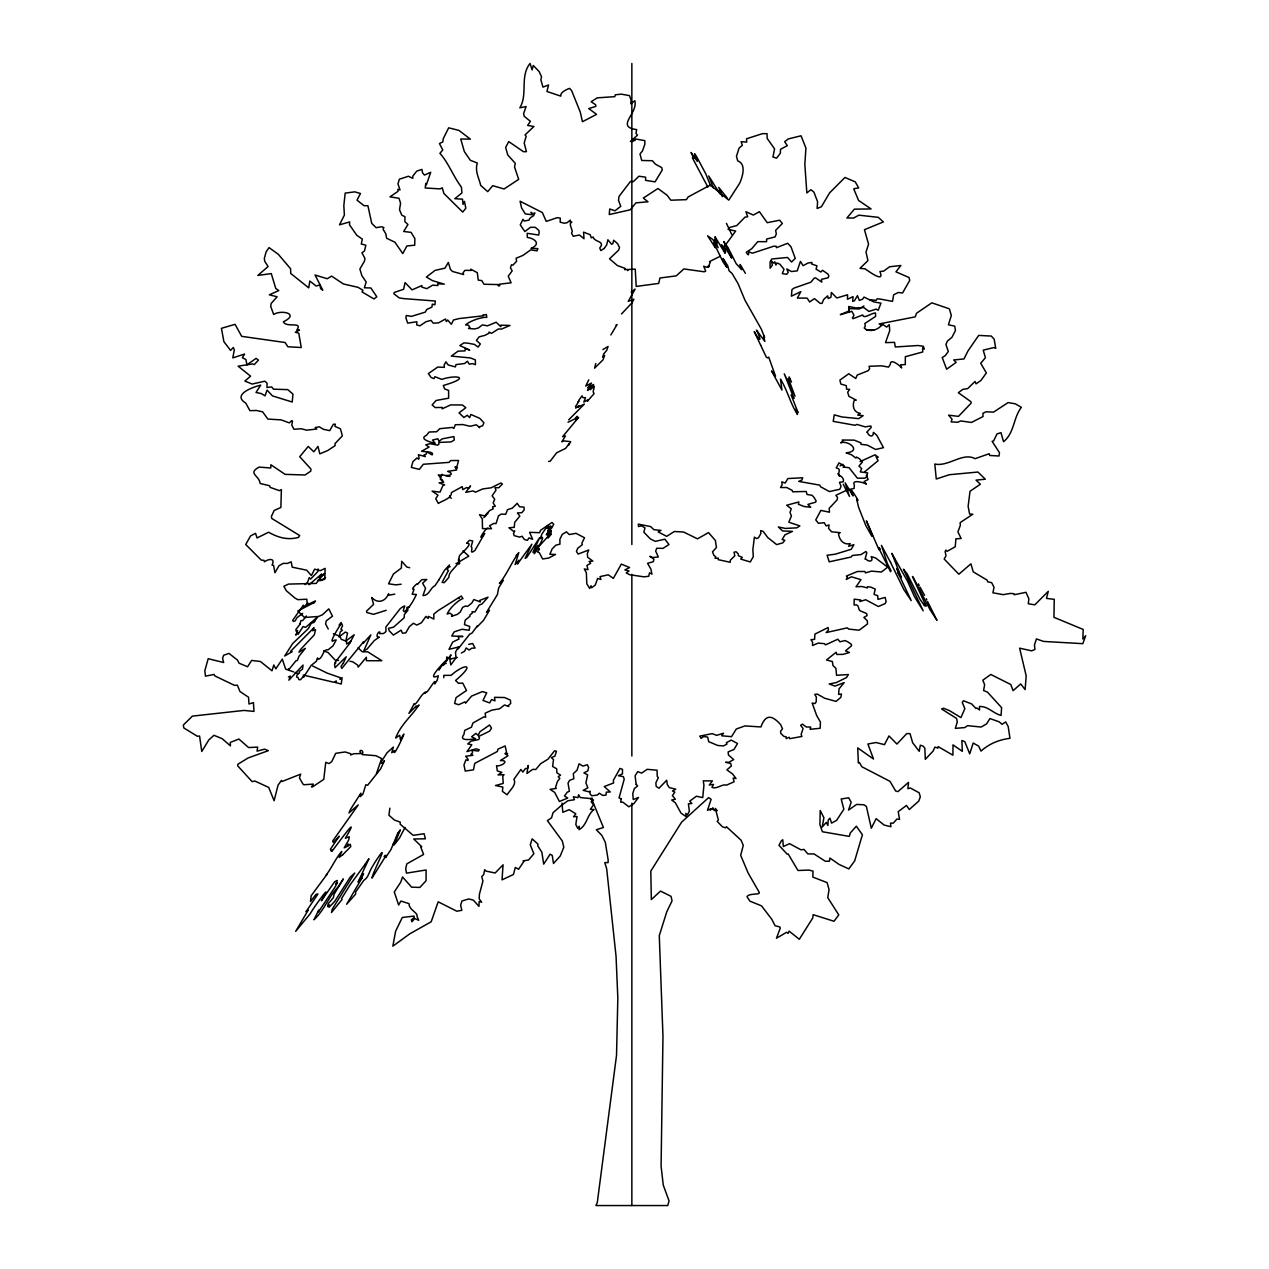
<?xml version="1.0" encoding="UTF-8"?>
<svg xmlns="http://www.w3.org/2000/svg" width="1269" height="1269" viewBox="0 0 1269 1269"><rect width="100%" height="100%" fill="white"/><g stroke="black" fill="none" stroke-linecap="round" stroke-linejoin="round"><path stroke-width="1.5" d="M318.122 568.94L318.027 571.383L310.667 579.061L309.271 577.569L307.59 582.233L305.131 584.581M343.328 663.132L346.215 656.771L335.079 667.668L334.524 664.528L335.762 662.973L334.746 662.91L349.673 643.399M349.657 643.399L354.194 634.754L345.85 641.035L347.516 633.041L345.327 632.057L339.061 636.99L340.298 631.803L342.376 630.265L340.917 629.202L342.567 625.665L341.091 622.444L339.124 625.109L340.6 624.491C338.871 626.981 327.275 645.667 334.191 640.258L336.19 639.988L332.938 645.953L328.052 649.839C322.612 648.522 323.04 659.499 317.488 659.341L317.647 657.929L316.425 661.212L311.191 665.4L303.434 677.36L303.894 675.742L300.737 679.534C297.057 680.818 300.023 677.392 296.597 676.98L297.073 674.87L299.5 672.871L299.214 671.523L302.514 669.175L303.037 665.051L288.888 680.184L290.363 676.123L288.412 676.9M760.718 345.311L766.238 357.017L767.555 357.89L768.697 357.097L775.533 376.147L771.52 370.929L781.958 390.043L780.483 379.177C787.414 390.138 790.317 403.605 797.503 414.471L795.711 409.316L798.058 412.599L791.158 394.992L793.997 398.45L784.258 373.816L795.013 396.214L788.287 378.4L789.524 379.939M365.012 864.427L350.196 884.699L341.52 898.611L342.059 899.451L331.479 912.522L332.319 909.08L354.733 873.04L350.196 877.18L334.794 901.291L329.21 907.192L328.623 906.589C331.463 900.942 325.99 911.523 328.29 903.623L333.382 897.738L334.112 894.185L343.328 878.909L338.395 886.603C328.782 896.39 324.15 910.539 313.935 919.787L318.773 910.079L318.297 912.173L335.064 887.031L337.491 882.748L335.682 884.382L337.316 880.48L334.715 881.654L321.374 900.768C336.348 875.61 310.207 912.57 310.366 913.569L295.677 931.367L308.24 910.095L305.988 911.713L317.948 893.995L316.076 894.28L310.477 901.561L311.191 895.692L326.974 874.389L326.244 874.928C331.986 867.441 335.444 858.526 341.773 851.451L339.124 857.416L342.725 854.751M621.271 798.788L620.7 802.198L622.857 802.167L628.821 806.83L633.913 803.578L638.497 797.455L633.247 799.549L632.771 793.585L634.326 788.572L637.641 785.923L636.181 784.401M389.837 808.163L388.933 815.221L394.389 820.028L400.211 822.138L400.163 824.2L413.186 835.351L424.132 833.733L425.385 838.809L413.742 838.983L421.72 846.709L420.769 847.073L423.576 854.465L406.841 863.84L405.699 868.63L406.461 873.151L426.098 869.979L426.067 880.734L419.865 887.428L411.648 887.19L402.511 876.958L400.782 882.129L394.278 891.996L398.656 904.987L400.925 901.053L409.046 903.639C408.444 909.461 418.437 913.077 416.962 916.059L418.691 920.311L414.789 918.534L411.886 921.817L411.346 919.819L414.249 917.519L413.932 916.091L402.289 917.487L395.627 931.208L392.835 946.166L409.76 933.841L431.19 921.77L438.186 901.815L456.808 911.205L461.868 910.317L460.631 905.336L461.9 901.006L468.705 898.944L473.369 900.118L478.968 906.383L479.127 901.561L481.649 902.196L479.222 898.928L479.365 894.439L482.934 881.003L481.728 876.609L483.727 874.531L484.71 869.677L486.011 871.121L495.148 872.993L503.079 864.792L502.032 879.861L513.437 874.468L515.325 867.441L518.624 869.265L523.891 861.365L523.114 860.794L528.523 860.033L533.852 853.767L530.283 844.773L532.187 838.872L537.961 844.123L537.691 845.741L541.863 852.213L543.687 864.126L550.127 854.18L552.269 855.449L553.49 863.491L560.263 855.972L563.801 847.264L562.357 841.061L547.383 820.631L551.555 817.855L553.014 812.731L561.072 805.688L567.846 800.787L574.429 799.692L573.414 796.726L577.998 797.646L578.616 794.775L580.361 797.567L591.544 798.661L603.409 827.515L596.319 829.736L601.855 835.367L605.329 842.394L608.168 860.033L608.089 862.619L604.774 862.619L606.693 868.837L616.052 956.35L617.829 998.18L616.528 1055.332L597.302 1202.457L595.922 1205.55L667.764 1205.55L669.064 1200.934L663.275 1185.151L661.086 1166.163L662.973 1036.392L659.277 935.618L666.812 911.713L672.047 900.879L671.031 896.326L660.499 891.092L651.33 899.578L650.807 871.073L681.627 822.122L708.625 797.63L711.116 799.327L707.467 810.336L710.545 808.876L710.18 810.161L713.099 807.956L712.464 808.623L714.526 810.653L715.335 808.353L717.144 810.764L715.716 810.066L718.381 819.948L717.175 821.344L722.394 826.754L725.519 827.848L726.471 826.738L741.112 840.237L743.269 845.376L740.684 855.274L748.076 872.898L759.306 892.488C760.321 895.168 748.853 892.932 746.965 896.66L749.963 901.196L761.527 905.844L771.79 919.311L775.105 925.767L779.626 926.862L780.34 927.988L776.454 938.251L786.621 932.271L788.144 933.365L789.159 931.129L799.296 939.298L812.794 917.931L813.128 914.663L833.987 921.262L838.777 914.901L827.769 897.675L829.054 889.553L827.102 882.621L812.842 877.085L813.001 871.121L809.146 870.106L797.979 870.486L788.144 853.942L787.192 854.211L778.96 845.297L781.371 840.76L782.767 839.729L783.338 846.534L789.54 843.679L800.993 849.818L803.991 849.389L807.798 853.894L814.048 853.942L825.262 861.207L829.403 861.254L829.91 858.05L839.047 864.427L848.802 868.916L854.64 861.001L862.397 834.764L856.337 826.214L850.293 832.972L849.278 836.398L822.407 831.75L819.901 824.596L820.218 810.494L823.914 817.744L822.169 827.15L826.278 822.375L827.896 825.532L828.197 820.155L829.926 818.14L831.576 823.121L836.636 820.313L843.853 809.225L841.188 799.01L848.66 797.773L851.166 802.182L848.533 810.066L856.623 804.403L863.856 804.784L866.362 806.37L871.311 828.229L876.133 818.664L884.128 825.056L890.965 826.722L890.473 823.153L893.202 823.169L896.945 819.013L899.562 819.393L898.214 811.621L906.51 805.434L909.27 809.511L918.788 801.056L920.311 796.884L919.168 792.792L910.238 787.954L907.922 788.731L908.541 782.37L897.929 791.618L895.628 790.999L889.997 781.355L861.841 766.746L859.414 762.463L858.352 763.113L857.717 747.917L873.5 759.005L867.885 744.015L876.038 742.524L884.477 744.649L888.966 735.941L896.945 744.046L906.732 733.625L910.016 733.625L912.649 742.73L919.216 751.296L920.326 745.189L923.245 746.172L924.863 748.393L925.307 759.338L933.127 751.026L934.92 747.076L937.934 748.107L938.108 746.6L952.924 755.198L953.003 744.871L962.314 751.327L961.87 740.493L964.757 741.619L969.722 753.834L973.196 743.031L978.653 746.124L981 751.089C989.249 743.682 999.084 739.716 1009.965 738.32L1008.189 726.55L1005.683 721.902L1002.098 724.313L999.1 721.791L989.915 718.555L986.584 723.917L981.111 727.042L967.486 725.662L964.9 727.549L955.335 728.374L957.286 721.855L956.588 718.46L941.598 708.99L943.47 708.213L949.402 710.592L960.95 717.588L964.852 708.641L962.251 702.439L963.504 700.774L971.689 703.946L975.956 708.514L976.892 707.959L979.525 710.005L979.478 706.484C988.059 706.119 993.199 713.448 1001.082 715.43L1001.606 707.642L987.504 692.176L983.586 690.526L984.633 684.689L982.809 680.216L990.788 674.473L1010.806 684.53L1013.09 690.669L1020.72 683.928L1025.114 689.59L1026.193 675.933L1019.626 648.158L1031.57 650.838L1034.917 649.474L1034.457 644.953L1036.44 638.926L1043.578 641.432L1082.838 643.669L1085.661 635.69L1082.838 638.973L1083.203 629.456L1053.952 617.321L1054.253 599.333L1046.465 598.413L1048.305 591.306L1034.838 604.821L1028.302 603.79L1028.858 598.825L1025.971 592.306L1014.201 594.749L1014.026 593.749L1010.425 593.4L1003.176 594.653L992.929 592.797L994.024 587.277L991.66 582.661L987.726 581.852L987.298 580.25L973.212 571.827L970.912 563.833L958.856 574.222L944.168 559.026L946.008 555.854L945.119 551.507L945.881 550.064L947.102 551.365L955.224 546.796L955.922 538.77L961.172 538.532L957.905 531.917L960.316 525.461L960.157 522.622L972.831 514.199L969.595 514.04L968.136 506.283L970.039 491.246L980.382 484.219L976.051 480.126L985.283 479.206L977.955 472.036L949.386 474.717L936.268 479L934.809 464.026C948.387 467.055 962.838 451.875 975.1 458.68L989.217 453.715L989.646 455.46L998.989 456.015L999.48 452.7L992.12 441.311L993.611 440.882L997.037 433.903L1000.971 432.65L1003.525 441.691C1014.407 433.173 1013.328 417.469 1021.386 407.333L1015.327 403.828L1008.141 402.574L993.564 412.108L985.981 411.806L982.952 413.282L983.015 416.549L971.435 422.45L960.823 420.959L957.619 422.244L951.1 421.879L952.067 419.23L948.593 415.169L958.46 416.391L971.134 403.161L971.007 401.75L958.333 392.708L962.759 389.393L967.676 388.6L975.036 381.461L976.035 383.841L980.905 380.51L986.362 372.927L980.699 363.299L985.426 357.684L983.221 350.149L993.849 347.563L995.737 348.356L994.15 339.172L991.295 336.063L978.685 335.413L968.009 350.91L963.948 358.968L953.685 359.952L956.16 362.379L946.626 369.216L942.201 357.493L945.294 355.637L948.308 351.513L945.928 344.502L947.388 341.123L951.924 337.316L955.446 330.559L954.748 326.133L948.419 324.785L951.322 315.489L949.355 308.827L931.843 302.831L916.535 313.237L915.25 316.853L879.179 323.928L881.923 325.61M568.02 422.244L574.587 419.071L577.173 416.28L575.888 419.817L578.632 417.342L562.643 436.647L565.466 435.933L561.866 441.786L563.88 440.93L570.733 441.675L568.433 445.356L569.02 443.896L565.593 448.401L556.663 452.779L550.127 461.297L548.605 461.361M376.433 773.567L381.652 758.545L375.91 755.705L362.204 754.579C364.98 749.043 356.732 749.344 361.364 753.564L353.781 753.738L350.672 754.992L350.736 753.723L345.12 751.962L335.73 753.31L331.812 761.527L329.052 763.589L325.768 762.336L323.769 779.356L312.697 786.796L311.492 786.97L313.284 784.099L303.799 784.75L302.847 783.877L299.436 777.881L300.69 774.138L281.877 781.561L281.48 780.435L278.054 785.099L274.12 800.739L268.695 787.414L254.799 781.006L252.134 781.656L237.636 765.762L237.811 764.287L248.137 757.942L268.298 750.677L264.65 749.154L257.052 751.137L257.702 747.108L248.613 747.552L238.889 739.034L230.276 742.444L230.435 745.871L222.186 738.685L213.969 735.29L208.862 739.875L201.771 751.454L199.566 736.036L197.361 736.274L183.91 728.025L183.275 725.122L192.396 716.113L243.949 710.434L253.99 711.401L253.419 702.661L248.978 703.994L248.565 697.268L239.952 691.51L237.398 685.165L234.495 685.371L214.81 675.885L214.112 674.473L205.467 676.139L204.817 670.793L208.195 658.706L223.693 662.529L222.567 658.421L223.598 655.296L228.991 653.408L237.509 660.118L239.048 663.195L247.582 666.764L251.611 660.435L260.415 661.498L271.994 670.809L273.803 664.956L275.833 668.874L282.289 659.134L285.684 669.191L293.615 671.872M394.738 594.146L389.107 595.177L388.52 593.702C385.665 601.379 377.876 604.234 371.738 597.477L373.546 604.425L366.535 611.135L366.757 612.483L373.514 614.323L386.204 610.294M588.768 379.843L585.755 386.062L591.497 383.064L587.737 387.933L591.528 385.316L587.499 390.408L593.591 384.475L590.164 389.742L594.32 386.284L593.146 391.915L594.098 393.644L587.436 401.21L587.769 399.894L583.803 402.051L585.548 397.657L582.947 397.673L582.059 395.833L578.632 400.576M438.693 580.187L444.531 570.289L449.496 564.959L447.196 569.654L448.417 570.59L442.072 582.392L444.261 582.661L448.845 577.347C448.655 570.669 458.41 566.704 459.362 559.407L458.347 560.486L459.394 556.123C459.077 554.854 475.209 542.307 466.595 543.354L469.419 540.308L472.766 540.975L471.116 546.669C473.654 547.653 468.547 555.505 474.923 550.413L484.726 533.361C475.748 544.591 484.98 528.205 488.121 527.983M438.646 580.282L435.013 585.659C430.318 587.61 429.43 595.51 422.974 595.621L425.543 588.229L422.577 583.232L426.733 579.489L421.831 579.679L417.406 584.359C418.722 581.408 409.284 590.339 414.059 589.371L412.203 594.241L416.375 594.495C413.282 601.141 410.474 605.995 404.557 611.817L403.288 610.675C404.161 606.376 407.238 603.632 400.258 608.597L385.871 627.045L385.95 631.581L383.492 633.517L379.717 633.628C380.779 627.838 373.435 638.196 379.32 637.133L374.276 640.575L366.995 649.173L363.791 650.791L370.849 634.881L363.029 643.446L363.584 641.733L341.805 668.446L340.996 666.352L343.312 663.148M438.995 670.111L443.071 663.814L446.196 663.513M397.673 833.289L391.042 849.421L385.649 857.543C387.553 852.054 381.477 858.748 385.602 856.258L371.976 878.132C372.689 871.93 392.708 834.923 374.561 862.92L371.278 868.519C368.898 872.501 368.438 877.466 363.759 880.432L355.574 892.091L355.59 894.137L346.611 904.258L362.157 877.688L359.873 880.527L363.584 873.659L358.064 882.114L368.93 858.764L365.012 864.395M405.049 827.42L399.481 838.079L394.12 844.932L393.152 844.202L395.436 841.918L400.354 829.894L397.784 833.162M610.833 334.968L617.035 324.594L616.02 325.038M306.384 616.004L302.799 620.462L300.864 620.731L299.928 624.396L295.883 629.487L296.2 631.296L297.644 630.503L295.772 635.15L298.215 632.612L298.167 634.199L303.069 626.537L305.623 627.394L317.631 616.877L313.998 622L314.886 620.525L312.888 622.984L311.539 622.841L308.304 628.615L292.647 643.589L284.684 656.01L292.156 651.679L290.633 651.283L314.03 627.679L312.602 630.725L315.553 629.694L314.3 634.881L300.626 649.379L298.961 652.266L305.369 648.332L299.024 656.2L297.327 660.546L295.963 660.784L288.809 669.62L288.349 668.7M621.524 313.951L631.946 302.879L633.865 299.214L628.25 301.372L635.119 289.11L631.153 292.124M315.521 601.014L313.681 603.156M548.303 537.929L551.111 534.154L547.367 537.628L550.968 530.141L547.447 534.757L550.064 529.871L546.352 534.836L551.269 527.158L547.732 531.267L550.841 525.985L548.113 527.032L547.811 525.54L542.006 533.852L540.15 538.706C550.302 529.585 524.303 570.701 538.5 545.321L532.885 552.348L539.595 537.739L526.746 557.456L525.144 558.344L531.87 544.227L517.482 564.023L518.942 560.263L515.103 564.578L518.831 552.554L516.245 555.536L517.244 554.664C510.947 564.055 506.505 574.683 499.399 583.454L503.396 580.266L498.717 587.785L497.385 594.606L486.503 612.324L489.501 610.23L483.632 620.192L477.255 626.791L477.414 625.791L471.941 633.152L469.657 634.23L458.172 648.856L458.283 647.301L455.508 652.092L455.968 657.865L450.796 664.908L449.987 660.308L450.812 658.706L449.765 657.929L450.987 654.82L443.357 665.178L446.307 660.292C441.168 664.908 425.94 681.405 438.281 675.774L437.155 680.374L434.759 683.928C437.266 674.949 426.606 694.54 426.558 691.811L424.465 693.445L425.321 692.16C420.547 694.651 417.136 704.469 413.757 704.676L414.122 703.914L408.919 713.368L416.28 705.913L416.153 707.658L418.992 705.009C411.457 716.208 400.56 724.9 395.674 738.003L399.703 735.243L400.465 739.764C411.537 719.253 391.978 761.479 394.469 750.709L391.74 752.739L393.374 747.06L387.013 752.803L381.525 761.4L381.446 763.24L382.603 763.192L384.459 760.639L380.637 768.84L367.629 785.273L365.853 784.734L362.855 794.267L360.174 796.662L360.872 793.188L350.926 808.718L348.943 812.906L358.255 804.911L332.716 841.03L333.224 842.33L334.001 841.839L339.22 836.192L330.432 849.231L331.257 851.293L332.399 849.77L332.002 851.15C334.175 848.834 363.331 807.909 345.374 838.222L349.276 836.763L348.769 839.824L344.185 847.851L346.77 846.677L348.245 844.012L348.071 846.09L350.181 844.186L350.847 846.518L342.741 854.719M488.327 512.771L483.886 517.704M300.103 623.698L299.976 624.237M575.444 406.651L578.981 401.178L577.934 401.67M302.641 613.371L297.009 617.67L295.122 620.953L293.647 621.477L292.616 620.446L303.339 605.186L303.846 607.058L307.891 602.997M539.436 549.207L537.374 551.936L539.341 552.713L542.609 558.963L548.668 558.043L555.552 554.442L549.874 554.299L552.142 548.906L555.79 545.21L559.946 544.147L559.883 539.262L562.23 534.423L566.45 531.854L569.289 534.55L576.015 533.329L584.517 537.77L581.916 543.084L582.312 544.687L577.728 548.271L576.427 551.46L578.172 554.061L588.721 550L587.293 553.76L587.706 557.297L592.813 561.088L589.102 561.469L590.672 563.293L586.944 565.387L587.944 569.67L584.295 568.972L586.357 572.763L586.801 583.788L589.736 588.515L591.037 585.755L591.671 587.706L595.24 585.104L597.651 578.442L600.919 579.473L600.047 576.602L608.279 574.825L613.355 578.378L621.334 564.086L629.567 567.544L624.871 569.924L628.996 570.987L626.22 572.953L629.725 574.746L643.811 576.808L648.713 576.316L649.538 572.795L651.933 574.191L650.87 569.051L647.571 563.341L653.376 561.644L653.9 559.217L649.855 556.345L652.774 557.535L658.325 556.98L655.645 551.063L656.739 548.271L663.037 548.367L668.969 544.528L664.877 539.198L655.312 541.355L650.378 538.944L643.843 532.187L644.969 527.904L641.638 525.842L638.513 526.54L638.307 524.097L650.6 526.572L653.884 529.696L660.943 530.394L658.151 531.917L666.653 536.359L674.394 531.489L683.579 532.028L697.506 538.833L708.514 532.583L715.383 540.467L716.43 547.526L712.496 551.856L713.971 555.489L715.811 556.726L715.05 558.297L718.333 558.201L718.206 559.661L730.23 562.278L730.341 560.216L734.846 555.774L733.99 552.189L736.147 551.777L738.288 553.95L738.352 555.695L742.302 557.377L740.715 559.074L750.265 561.961L753.294 556.694L752.866 549.604L754.405 537.168L756.752 538.643L758.561 537.659L760.861 533.503L760.654 530.585L763.192 531.425L767.777 537.564L776.66 544.607L782.799 542.862L784.876 540.277L782.132 539.531L784.988 534.836L792.459 531.362L782.608 530.965L778.309 526.968L785.352 528.427L796.805 527.841L799.851 525.921L788.81 522.209L791.412 515.96L790.016 512.486L791.237 508.774L786.685 505.252L798.899 501.953L798.423 504.253L804.038 506.49L810.717 507.267L807.877 504.412L815.666 502.175L816.126 500.922L813.968 497.353L812.065 495.307L806.973 494.466L806.243 491.468L792.649 491.785L792.11 490.342L786.812 487.534L780.546 487.518L782.132 484.726L781.767 481.919L785.241 482.966L787.875 478.556L802.658 477.763L801.96 480.015L798.677 481.395L819.822 485.139L820.535 486.741L829.434 491.563L839.808 489.263L841.061 486.392L839.475 482.283L843.203 481.808C844.567 479 841.41 476.224 839.063 475.145C837.572 472.496 841.981 468.975 836.223 467.912L838.968 462.899L844.504 466.04L843.013 467.055L849.04 467.674L857.432 478.223L864.871 478.159L866.584 476.858L867.631 472.877L860.287 471.878L861.683 468.626L858.97 466.088L862.428 461.995L859.303 458.601L856.48 457.062L855.861 458.077L851.61 454.825L846.169 452.859C862.571 451.161 847.755 439.693 840.712 442.897L842.822 441.184L842.267 440.026L854.259 440.137L861.001 442.929L860.937 444.356L867.171 445.054L875.626 449.48L883.494 447.656L876.736 435.219L873.405 432.348C873.548 438.043 868.519 436.33 867.552 432.523L866.679 432.301L871.168 427.479L870.915 426.019L865.125 426.844L856.876 424.417L855.084 425.289L833.21 421.356L834.272 414.852L841.934 416.962L858.732 418.643L863.142 415.661L857.717 415.09L860.319 413.377C853.498 412.409 852.038 405.731 854.338 400.179L856.242 400.179L848.882 396.277L847.676 392.169L849.691 389.361L846.597 389.155L846.28 385.649L840.824 384.047L839.919 380.113L848.771 373.752L855.75 378.511L857.194 375.069L868.202 370.691L869.646 368.708L869.075 366.281L881.638 365.821L888.538 367.106L890.315 364.314C890.14 357.509 900.292 365.98 901.672 367.947L900.673 364.822L905.289 364.568L905.336 356.716L922.722 351.973L922.626 347.817L924.292 349.086L923.34 346.263L918.026 345.517L895.279 346.976L894.534 342.36L885.508 342.646L889.728 330.654L889.268 324.69L886.603 327.069L882.193 323.992C879.401 329.781 869.17 333.001 864.221 327.989L865.363 326.085L864.808 323.516L875.642 316.393L875.436 312.983C872.089 312.65 863.317 319.661 862.666 314.95L853.117 318.678L852.387 317.932L854.005 315.283L851.816 311.302L840.316 314.696L849.262 310.842L848.644 306.495L855.766 307.907L863.808 307.558L868.9 311.413L876.149 309.128L878.211 310.255L880.956 303.164L873.865 301.927L864.046 297.073L862.603 299.183L859.351 300.436L857.447 295.661L854.37 300.896L852.657 301.34L853.054 296.629L847.486 299.262L847.565 294.773L836.858 297.977L831.354 292.457L830.957 297.216L828.245 298.532L827.658 295.851L823.692 299.452L822.026 303.386L820.091 303.323L814.444 298.596L809.654 301.99L807.116 298.104L797.329 298.088L800.834 291.648L791.396 296.2L791.967 289.586L794.077 288.063L810.843 282.21L814.27 278.117L815.634 277.879L821.773 282.115L821.487 279.323L828.165 277.768L828.879 275.992L828.038 274.152L822.534 270.281L820.869 272.01L816.062 269.171L816.95 265.808L811.637 264L811.97 262.445L807.941 263.048L803.134 265.697L800.422 261.43L797.233 270.868L791.459 271.55L786.78 268.933L788.223 272.407L786.701 274.294L782.307 273.612L784.004 269.218L779.896 264.238L776.961 262.921L775.914 265.062L774.82 261.811L773.82 263.159L771.457 261.002L772.377 265.142L770.109 268.219L770.093 262.064L771.663 259.003L787.557 257.464L791.57 262.033L795.251 258.416L791.015 246.836L787.684 243.283L776.406 247.677L776.152 246.265L773.709 246.202L752.454 253.197L748.837 251.833L748.409 254.799L747.6 254.323L746.235 252.293L751.756 248.692L757.752 241.665L766.619 241.665L766.603 239.064L775.073 236.906L776.311 233.924L775.645 230.355L782.37 223.471L779.61 220.203L767.237 222.694L759.401 211.701L753.326 215.064L745.934 211.733L747.663 216.761L744.998 217.158L736.75 225.581L729.865 227.405L728.041 229.324L735.671 231.069L723.822 247.249L725.218 251.611M568.702 419.833L584.374 404.05L577.776 407.27L579.076 405.62L575.65 408.126M309.002 584.723L321.644 574.032L319.296 577.316L324.642 573.588L317.916 580.393L321.152 579.203L320.867 580.631L325.562 577.458M864.459 472.005L878.1 460.663L876.038 456.745L878.18 457.3L875.118 454.778L860.081 461.599M602.87 349.578L608.089 346.453L606.741 350.307L603.695 353.908L602.712 357.223L604.631 355.415L602.997 359.857L594.59 368.2L595.764 363.537M863.919 305.972L859.367 308.986L848.739 308.589L849.373 312.333M350.878 641.257L346.596 644.049L346.5 641.321L341.155 639.259L339.997 636.324L333.35 633.723M604.266 248.375L600.808 250.564L599.761 247.963C605.836 240.824 593.94 242.205 593.21 237.065L591.243 237.795L590.212 234.702L583.566 232.148L583.994 238.731L579.425 235.003L573.223 236.272L571.558 233.195L572.335 231.291L570.4 225.374L570.368 223.407L571.843 222.043L570.352 222.265L570.32 220.156L566.942 222.789L564.182 223.217L560.2 222.186L560.295 218.125L557.329 217.649L546.241 221.409L542.371 212.573L520.084 201.232L521.543 207.815L525.287 213.906L532.139 214.731L530.997 212.209L532.663 213.684L534.995 212.986L533.916 214.794C534.741 216.016 529.173 217.221 529.094 220.076L524.287 221.044L522.987 219.299L520.258 224.867L524.906 231.577L530.41 227.294L535.264 227.341L538.833 230.371L539.166 232.322L538.722 235.051L527.19 233.306L527.285 237.382C536.39 238.81 540.356 244.663 531.045 248.343L537.866 248.629L537.088 250.818L530.68 249.914L522.86 255.434L516.134 258.242L516.578 261.335L512.866 265.205L511.486 264.761L510.455 267.791L512.184 270.884L508.234 276.166L511.121 282.813L499.621 284.177C500.938 286.826 496.385 286.271 499.114 284.605L484.012 284.256L481.808 280.592L478.254 280.132L477.303 272.676L470.862 269.234L471.18 270.424L465.025 270.329L462.947 272.867L463.629 274.532L452.398 271.439L450.432 269.329L448.322 262.445L444.959 268.156L435.124 270.36L426.384 277.023L432.475 280.623L444.261 284.161L437.646 283.748L437.964 285.525L432.618 285.16L426.781 288.697L421.752 287.048L421.895 285.557L412.06 289.871L405.081 282.59L403.59 289.284L394.262 292.473L393.85 293.726L399.116 297.834L403.241 298.564L435.33 301.023L434.886 304.814L432.285 304.148L431.952 307.082L426.812 309.43L425.226 312.142L411.378 316.378L406.302 315.489L405.858 317.821L407.698 323.135L416.866 321.755L416.724 324.912L419.88 325.832L425.924 321.755L431 320.359L433.284 323.183L438.487 322.881L445.419 319.042L446.418 321.628L447.656 319.962L451.336 324.309L453.477 319.994L459.219 318.551L483.505 315.775L482.854 315.093L486.376 314.538L486.804 317.345C482.268 316.901 470.64 320.486 465.58 324.88L468.467 325.15L469.863 327.529L468.547 328.481L474.622 328.957L478.286 328.021L482.458 324.88L487.455 325.847L496.163 322.231L500.827 326.688L500.922 325.165L509.979 325.451L501.556 329.068L498.368 328.988L491.515 333.366L489.025 332.081L488.93 333.255L485.044 335.317L479.127 336.84L476.398 340.457L480.348 343.962L478.096 347.087L474.447 344.407L467.864 343.169L463.899 342.884L459.854 345.58L469.72 350.149L465.358 348.452L465.025 350.878L458.03 351.164L451.352 356.097L470.402 357.937L475.336 359.888L475.431 364.679L472.56 363.616L469.229 364.124L467.436 361.253L464.581 363.537L456.015 364.584L455.365 366.9L448.243 364.996L445.911 361.824L444.134 365.075L444.372 367.36L437.71 367.09L428.351 373.609L431.079 377.432L433.998 378.654L434.934 376.687L441.675 379.383C455.983 374.577 472.385 377.099 443.309 385.475L444.673 388.98L448.591 390.392L448.655 398.18L436.076 400.481L432.142 404.938L435.235 407.587L442.167 407.428L442.151 408.824L450.669 404.906L462.439 405.001L465.818 407.698L459.045 412.885L463.946 417.501L467.278 415.264L469.657 417.691L470.847 414.471L479.761 418.342L483.901 422.736L482.648 425.781L479.412 426.733L479.587 427.701L476.383 424.782L470.164 426.273L462.788 424.56L455.301 424.734L453.874 428.446L452.478 427.431L439.82 428.684L436.647 431.746L429.128 432.015L426.558 435.267C417.85 439.122 432.253 442.691 435.156 443.341L432.491 440.073L437.837 438.773L438.979 441.295L442.215 438.868L453.937 436.568L454.27 440.01L451.161 441.898L438.868 442.437L438.9 444.309L437.535 445.149L430.096 443.674L425.781 444.832L429.081 447.069L421.625 451.209C423.894 451.875 435.077 451.415 432.142 454.921L426.781 451.938L426.13 454.239L424.02 454.968L425.289 456.602L418.373 454.714L419.182 458.236L418.564 459.267L416.978 457.935L412.933 461.63L411.315 467.389L419.293 469.387L423.338 464.264L449.004 462.376L450.669 460.568L458.553 460.488L456.935 466.706L454.889 467.04L457.3 468.071L455.714 468.007L456.65 470.006L447.719 471.37C456.967 474.765 445.673 476.97 441.913 474.4L440.28 479.143L443.722 482.172L439.09 482.87L444.626 484.901L442.818 485.741L439.978 492.166L432.079 491.119L437.995 495.18L435.711 498.717L438.344 503.444C442.453 500.589 451.827 498.479 451.447 492.562L462.233 486.63L462.757 489.628L466.611 487.55L468.721 488.137L470.529 485.9L465.786 492.34L473.02 490.944L475.542 492.182L482.617 488.962L491.198 487.788L500.827 482.981L502.413 484.012L498.812 487.74L494.989 487.677L495.989 490.231L492.102 495.782L494.704 499.272L493.118 502.905L495.322 506.283L492.61 506.696L493.181 508.853L489.85 510.439L485.44 514.865L485.504 516.134L479.523 514.659L482.299 519.021L482.49 528.618L491.5 528.713L489.533 525.763L493.752 523.462L496.036 523.526L498.511 515.912L501.176 514.104L505.712 514.31L507.505 509.678L512.406 508.108L517.181 503.317L519.529 506.712L524.097 507.172L524.113 510.043L521.781 512.708L517.435 512.946L519.862 516.071L514.706 522.336L514.246 527.333L508.917 527.809L513.422 531.188L514.754 530.965L513.453 533.614L514.231 535.661L519.544 537.104L522.13 536.264L524.335 539.484L527.396 540.34L528.967 537.929L532.599 539.246L529.57 532.314L539.595 532.694L540.594 530.283L551.952 522.495L553.744 524.224L551.682 528.126L547.145 528.174L551.254 530.839L550.873 533.361L537.786 547.7L539.42 549.191M720.332 256.195L709.545 261.604L710.243 262.239L708.546 266.49L709.387 266.204L708.292 267.236L707.848 266.204L706.976 267.362L703.692 266.22L705.691 271.09L704.2 271.788L683.848 268.949L676.25 275.865L659.943 278.006L658.722 283.415L636.197 286.429L635.261 269.187L628.663 269.456L627.6 270.646L627.267 269.377L624.554 269.694L625.189 268.425L617.4 265.554L609.532 258.797L618.606 250.167L619.542 247.487L617.559 243.632L613.657 240.222L612.848 243.711L611.563 244.219L607.899 239.778L606.677 244.933L604.266 248.359M840.094 465.913L842.87 464.311M461.329 653.027L464.613 651.251L466.135 647.967L469.133 649.998L471.941 648.158L475.082 648.078L472.702 643.557L468.705 644.335M446.64 660.737L446.72 656.945L450.368 659.039L457.348 657.405M455.904 563.563L458.696 562.532C456.967 565.228 461.472 563.864 458.95 561.929L468.816 556.108L463.026 550.92M459.124 646.873L448.972 649.347L452.747 642.035L459.013 639.021L458.157 636.578L462.947 636.483L451.764 636.007L454.175 631.851L462.075 629.265L469.149 630.281L469.736 626.442L464.454 624.634L465.231 620.113L469.911 616.353L469.974 614.878L472.496 612.864L472.02 611.706L474.907 611.959L479.095 605.091L482.046 603.933L488.042 597.176L479.619 600.475L480.253 601.934L473.86 599.539L471.814 603.029L467.627 606.392L465.326 606.043L462.598 607.423L460.266 612.039L457.363 614.37L451.59 616.306L452.335 614.894L449.924 613.149L447.164 614.037C449.591 607.93 458.918 599.698 462.995 598.54L461.266 596.033L458.299 597.953L459.219 598.333L457.522 598.397L438.328 610.5L433.76 614.133L433.871 619.082L428.43 616.369L428.081 618.447L425.956 616.369L421.435 622.762L416.819 625.078L413.377 623.285L409.395 626.6L405.81 632.866L402.479 633.215L401.115 630.17L393.39 635.071L389.171 630.725L388.488 628.329L393.549 627.187L404.192 617.717L404.367 614.513L407.952 610.262L406.857 607.343L409.554 606.947M592.179 798.153L590.355 798.613L593.543 799.993L591.164 801.611L593.48 804.895L590.371 809.352L594.051 809.543C586.944 814.666 587.135 825.342 579.061 829.672L579.283 826.293L577.712 828.276L575.809 824.469L577.046 816.49L573.54 816.76L575.793 813.826L569.226 809.701L562.786 812.271L562.056 803.118M448.131 567.148L450.114 566.672M401.131 584.232L395.849 584.85L388.568 583.803L393.406 574.032L401.337 568.084L401.702 561.326L406.921 567.069L409.697 567.735M866.283 329.892L873.722 330.21M442.04 475.288L438.265 474.892L440.517 477.778M869.471 299.658L876.086 300.356L877.085 298.802L879.766 298.992L892.504 301.372L893.677 294.789L898.246 292.489L902.56 292.996L909.73 280.417L909.016 277.514L895.93 271.836L900.879 265.491L889.521 266.791L883.605 271.169L879.877 271.503C885.318 283.955 868.345 270.916 864.998 268.822L860.001 268.362L867.917 260.637L866.013 252.039L868.551 244.171L864.459 229.673L883.351 221.932L878.291 217.332L858.907 215.175L853.625 218.014L846.883 218.014L854.37 209.147L871.089 208.941L858.59 200.439L853.989 189.493L853.878 188.684L858.685 187.971L855.274 181.895L844.964 177.454L829.545 192.951L821.44 206.704L817.125 208.481L817.601 201.771L813.889 192.095L810.875 189.7L806.846 192.936L804.832 164.304L805.926 148.092L801.04 135.783L788.16 138.971L784.702 141.716L787.303 145.665L780.53 149.298L780.34 153.295L776.58 158.133L772.948 157.023L774.582 148.854L767.142 138.369L767.047 133.642L762.336 133.673L746.553 138.781L746.695 142.112L741.128 141.684L742.349 145.316L739.145 148.013L736.464 156.246L737.686 160.877C746.807 164.002 742.238 177.549 739.684 183.212L728.771 200.137L710.386 185.02L688.179 196.933L686.434 199.645L670.841 200.216L667.193 195.331L657.961 188.51L643.32 198.059L647.983 201.771L635.943 202.866L630.233 209.797L609.263 214.556L609.723 208.973L615.005 210.797L620.763 206.308L618.511 200.407L619.034 196.425L630.471 181.419L633.342 181.61L638.957 176.217L645.635 177.2L645.604 180.357L655.074 181.848L662.291 169.935L661.736 167.619L655.391 164.145L652.393 160.735L641.733 160.481L639.988 153.993L642.431 151.027L644.858 144.222L644.826 140.637L635.452 138.971L634.579 140.653L634.738 139.685L632.771 141.43L630.439 141.462L637.435 135.196L635.975 133.324L636.673 129.597C615.037 126.757 638.196 113.623 634.849 100.727L630.709 103.741L631.137 100.299L629.487 95.603L621.207 94.144L615.275 94.81L614.815 96.65L597.207 97.856L591.164 101.742L595.653 104.756L595.78 106.437L588.737 108.579L596.573 114.353L582.439 121.713L580.345 112.306L571.684 90.718L569.622 88.37C566.196 89.544 559.819 92.621 560.819 96.143L546.939 91.479L548.573 84.991L542.958 87.085L540.848 79.788L541.562 76.87L539.198 71.667L533.297 65.449L532.123 69.858L530.061 63.45C519.576 76.441 528.094 94.223 519.846 107.849L526.096 106.517L523.637 113.449L524.16 116.256L530.394 121.316L527.634 125.409L533.916 126.519L525.065 134.879L526.159 136.338L524.192 142.921L526.413 151.661L523.478 151.709L508.742 141.605L505.649 147.442L507.695 154.834L515.309 163.384L514.548 167.016L518.688 179.389L504.047 188.97L492.705 185.671L487.756 191.651L480.729 185.448C478.936 177.882 474.669 170.887 477.334 163.019L470.323 160.275L464.327 151.534L460.742 139.019L470.371 139.114L458.886 130.374L448.671 127.82L443.278 138.638L442.802 141.922L439.439 143.54L442.786 149.964L439.931 153.295C448.687 163.178 453.271 176.391 461.408 187.098L461.948 192.888L454.825 198.71L462.535 199.154L463.026 204.42L464.454 201.406L465.834 208.243L462.709 212.082L443.833 193.411L442.262 187.812L440.042 188.891L425.226 187.986L425.781 183.466L426.416 184.751L430.699 172.298L424.465 175.059L422.561 172.854L421.927 169.396L416.692 171.156L412.79 176.169L412.806 178.374L408.444 176.248L399.386 179.199L397.958 183.846L400.036 189.985L397.784 189.398L398.038 191.333L389.964 196.838L398.989 198.281L400.56 203.151L399.529 209.766L401.75 215.095L404.97 216.745L404.859 221.631L407.952 224.518L403.669 231.481L411.061 232.354L414.884 238.62L414.693 245.218L406.921 245.932L402.765 253.562L394.913 242.22L386.68 238.286L385.744 233.67L383.064 229.245L383.873 227.532L381.572 226.754L376.147 227.69L371.738 223.344L367.899 205.705L364.044 205.705L357.001 200.137L360.475 193.507L354.797 191.857L345.184 193.094L343.82 205.705L344.391 215.064L339.473 224.851L349.689 221.916L349.498 224.803L356.779 235.273L362.347 239.159L361.268 244.029L365.853 245.171L364.489 250.976L361.935 252.785L364.949 258.448L364.457 261.208L359.873 269.028L361.887 275.674L366.186 282.004L364.377 287.809L370.865 287.952L376.782 296.756L374.022 298.976L362.03 291.933L362.966 290.236L357.953 287.286L343.455 283.986L331.59 276.103L327.259 278.736L315.061 275.024L322.802 290.157L320.676 288.761L319.836 284.875L316.219 286.064L309.795 281.036L308.748 287.873L290.744 273.485L290.585 268.758L278.308 254.292L269.044 247.614L266.189 251.722L264.349 258.273L264.698 261.24L268.076 266.538L257.845 275.436L271.28 273.596L275.77 288.507L278.815 290.569L269.329 294.82L277.134 296.772L271.169 303.45L270.678 306.352L273.676 314.458C281.48 309.446 300.071 313.744 283.368 321.818C286.255 328.211 303.259 320.914 296.787 330.083L299.484 330.067L295.328 332.24L298.77 333.16L301.245 347.516L287.873 346.786L285.128 342.519L241.681 336.348L235.066 324.325L221.425 328.322L223.899 341.647L230.577 350.403L233.337 347.468L234.321 349.863L232.782 357.89L244.6 354.035L242.363 357.715L245.932 359.539L246.916 364.853L256.084 358.366L258.448 360.095L254.244 364.615L252.579 363.949L238.128 366.17L250.58 376.179L244.854 381.065L252.119 384.047L264.824 381.192L267.093 383.19L266.95 387.489L271.693 386.918L273.438 389.186L287.777 389.615L292.949 394.104L292.219 402.019L272.454 395.896L267.077 390.106L265.031 395.833L261.414 393.612L256.005 392.454L260.7 385.142C253.895 386.744 231.45 394.453 245.71 403.034L249.93 410.68L256.417 410.458L262.651 411.854L267.886 419.071L281.226 419.88L289.284 422.878L291.711 420.626L292.552 421.134L291.775 424.988L293.948 429.255L301.181 428.748L306.638 430.159L316.774 429.033L315.22 427.542L319.249 426.796L323.436 429.319L329.718 430.635L333.414 424.227L335.302 424.195L334.953 426.384L340.409 428.795L342.36 435.854L335 443.642L335.127 445.641L327.64 450.574L319.82 453.858L317.964 446.418L313.792 451.796L308.256 446.434L299.722 456.681L310.937 469.038L310.794 471.1L305.068 474.987L285.128 474.368L270.852 464.755L270.805 467.991L259.082 467.103C247.154 473.48 259.463 475.542 260.145 483.473L269.678 485.757L270.154 487.375L279.37 490.659L281.385 489.628L280.877 507.473L274.167 510.455L271.423 516.372L271.677 518.386L299.674 535.534L298.548 537.342C288.047 540.404 278.101 537.659 268.616 532.219L257.052 537.945L255.529 533.345L250.548 535.915L245.726 544.512L261.271 560.121L263.984 560.295L264.349 561.786C268.33 558.963 275.738 557.424 272.058 565.181L273.581 565.339L274.929 572.763L279.053 565.673L283.209 563.388L287.603 563.388L291.204 561.818L292.203 567.18L306.686 570.193L311.413 575.618L314.601 569.162L320.264 570.653L325.15 568.353L324.737 579.33L317.996 580.885L316.267 583.423L288.428 584.089L283.875 586.294L286.318 590.719L294.963 598.064L297.882 599.666L306.828 599.222L307.272 604.805L314.744 601.236L314.236 602.521L297.787 610.992L304.497 617.464L318.567 616.464L322.485 614.735L328.798 608.866L332.462 616.163L326.276 620.842L325.594 623.951L328.259 629.043M338.585 660.499L335.111 660.086L328.179 652.583L323.563 650.775M349.927 661.323L352.512 661.688L357.636 665.067L358.207 667.113L366.344 657.247L366.424 660.721L381.81 660.721L367.709 651.822L362.284 651.806L358.017 647.84M445.816 475.685L449.94 476.462M298.041 673.458L295.09 672.475M731.769 234.495L726.439 223.36M303.212 675.06L333.763 682.23L336.428 681.025L335.302 682.532L341.25 684.039L342.107 677.646L340.044 679.375L340.314 677.725L327.259 673.141L312.666 666.019M621.255 798.772L619.05 797.995L624.205 779.198L623.365 776.66L618.336 775.724L622.46 773.9L622.492 769.379L620.033 768.427L613.355 780.308L613.577 782.989L604.234 786.558L610.294 791.983L606.344 792.142L606.059 795.06L602.838 795.441L599.301 793.236L597.334 795.06L591.798 795.758L590.101 794.108L590.037 791.095L588.927 791.824L583.185 790.365L587.848 787.827L585.897 782.878L587.626 774.883L583.93 772.869L587.801 770.933L588.657 767.475L587.277 764.747L582.883 766.111L579.108 763.795L577.03 770.235L573.287 773.646L573.858 778.754L569.607 780.34L568.036 783.1L569.384 791.333L567.275 792.157L564.499 795.996L567.703 798.058L559.407 801.485L554.68 792.427L550.08 789.35L556.25 788.414L555.568 787.24L557.519 781.292L559.803 778.468L558.249 776.644L560.549 775.185L556.917 772.821L556.647 768.76L552.602 766.444L553.522 759.639L551.396 757.593L554.934 756.15L556.441 751.185L554.505 750.836L547.986 759.179L540.689 763.668L535.74 769.506L532.853 769.315L526.905 773.487L528.19 765.477L527.587 768.332L525.382 768.602L522.844 772.091L520.94 769.442L513.897 779.325C517.038 784.432 509.599 790.524 507.077 794.822L502.413 791.348L502.841 787.066L495.497 785.527L503.222 783.433L502.762 776.2L504.031 774.693L498.003 774.931L501.889 772.44L497.321 770.902L496.544 765.746C501.318 766.746 510.424 760.099 500.414 760.591L507.933 755.785L506.141 754.246L507.616 753.675L504.919 753.659L506.617 752.533L505.157 745.966L497.987 749.138L497.321 751.518L474.749 763.367L473.48 769.839L465.231 771.076L463.962 764.937L465.913 759.845L467.991 760.48L468.071 759.259L465.66 756.229L472.893 755.309L470.942 754.246L472.544 752.723L472.036 750.28L478.318 751.058L479.285 749.82L476.097 748.821L466.96 751.597L471.83 744.744L467.738 743.904L471.132 741.112L478.651 739.589L479.492 738.272L478.572 736.496L489.564 731.166L491.515 728.168L489.564 724.996L479.936 731.785L478.143 735.37L475.891 733.403L471.608 736.75L475.621 738.812C472.528 739.208 457.887 741.778 463.915 734.497L464.724 730.389L471.465 727.169L472.909 723.029L483.886 716.858L485.662 717.286L485.186 713.178L491.96 710.101L499.526 708.832L504.507 704.977L508.821 706.484L508.203 705.643L510.709 703.47L510.408 700.076L504.523 697.522L494.545 697.331L494.989 700.853L491.642 699.489L489.675 702.915L482.981 700.44L486.709 692.842L482.347 691.589L471.545 696.11L465.612 703.2L464.946 701.852L458.696 704.723L454.619 703.438L456.079 697.617L466.5 690.495L462.741 683.103L458.49 683.293L455.571 680.485C478.032 661.308 462.106 665.004 451.193 675.33L443.738 675.394L443.817 677.646M451.399 498.209L449.638 497.337L449.797 495.624M890.568 562.453L881.432 545.353L887.317 563.468L891.028 570.701L890.505 571.669L879.005 548.541C882.336 551.555 877.244 544.163 879.02 549.778L866.394 520.877L872.612 535.772L871.914 536.343L865.87 525.699L858.605 507.314L856.591 499.003C862.777 506.902 846.074 480.475 852.641 493.879L851.309 492.166L853.085 495.941L845.138 482.791L849.469 496.417L843.219 484.235M725.852 248.772L721.442 244.663L725.662 251.738L723.695 249.454L725.122 253.292L714.97 236.732L717.286 242.982L714.621 239.127L718.127 247.645L712.797 239.476L707.626 235.844L715.319 247.709L713.781 242.855L722.918 261.763L726.804 267.299L723.044 258.527L727.708 265.649L729.009 270.646L732.213 273.692L738.066 283.622L744.919 300.103L761.305 329.099L764.604 337.427L763.637 335.841L764.874 341.44L756.451 330.13L757.181 331.32C761.939 341.869 760.163 342.091 754.246 331.606L760.718 345.295M441.644 479.238L442.722 480.586M729.913 254.292L723.727 241.602L727.851 247.265L736.163 263.666L741.746 269.694L741.27 268.267C743.935 272.708 734.354 254.181 745.395 273.343M725.868 248.629L731.674 258.083L729.929 254.308M837.857 473.591L839.507 476.367M722.41 196.616L719.237 190.873L721.728 194.474L718.762 187.415L727.089 197.837M924.53 595.335L920.009 587.103M707.864 187.051L692.382 157.832L693.826 158.562L691.05 152.439L697.395 161.433L694.571 153.787L696.427 156.277L705.834 173.964L710.592 185.782M927.607 601.617L936.966 620.303L930.145 609.834L913.394 577.681L912.443 576.491L926.132 606.138L924.276 603.473L924.657 605.932L920.088 599.396L907.113 573.842L903.433 569.194L923.182 610.77L914.441 596.604L907.478 581.123L895.153 559.375M895.137 559.343L891.869 553.332L901.339 577.506L896.707 568.528L899.88 575.729L897.992 572.636L911.205 600.602L903.829 589.514L890.584 562.468M719.809 193.681L708.721 175.963L713.305 187.796M918.407 583.883L919.168 585.548M789.635 377.861L791.491 382.096M866.283 475.225L868.155 479.508L864.062 481.554L866.457 484.139C864.443 482.775 851.023 478.762 854.338 485.123L854.037 488.486L847.121 489.977L835.859 495.322L837.54 497.416L837.143 499.859L829.165 508.346L829.466 512.2L820.837 510.408L815.761 519.925L818.457 523.32L824.2 522.701L826.167 525.937L829.085 524.906L828.578 528.38L831.623 531.806L840.221 532.647L838.476 533.392C839.079 539.595 843.33 545.273 850.214 543.624L848.644 546.273L853.878 544.687L851.261 549.271L835.097 554.236L827.087 555.235L829.212 561.834L851.087 557.028L852.324 555.489L861.016 554.569L865.918 551.507L866.822 552.808L865.03 559.153L865.934 559.01C868.408 562.183 874.119 562.024 871.2 556.568L875.61 557.995L887.697 567.18L881.368 572.018L871.533 571.113L865.49 572.89L864.887 571.494L857.384 571.494L846.375 576.078L847.422 576.983L846.312 579.425L851.467 576.808L861.001 579.663L856.036 586.786L861.952 586.516L867.377 587.944L867.457 586.738L870.772 587.087L875.245 589.117L874.024 594.368L877.72 595.716L877.974 599.365L885.175 597.445L886.111 601.633L885.159 603.552L878.386 606.519L865.712 599.761L859.89 601.538L860.779 599.999L854.211 599.158L854.085 605.027C859.859 603.727 857.511 608.93 860.128 610.801L866.6 613.514L867.076 615.528L863.888 617.432L867.298 620.731L867.52 623.951L859.113 630.201L848.691 629.091L847.28 627.854L826.151 632.581L828.498 629.979L828.086 627.552L814.92 634.103L814.603 639.354L810.939 639.687L812.604 642.241L812.493 645.509L818.219 643.082L824.406 643.669L825.58 644.842L837.857 639.211L839.951 641.781L845.011 640.575L847.724 641.781L851.388 644.335L851.562 645.715L845.503 650.886L849.453 652.504L842.981 654.376L836.779 654.455L836.16 652.234L826.516 660.007L832.369 661.561L833.003 665.591L835.922 668.351L836.525 675.314L848.374 674.537L846.502 677.551L836.319 682.595L829.18 683.975L835.018 686.101L844.202 682.611L839.015 688.861L838.65 694.429L841.506 694.064L840.824 697.347L836.049 701.408L824.58 698.204L817.458 694.143L814.746 694.317L816.332 697.046L816.189 701.9L814.999 703.549L812.16 703.042L816.665 715.51L820.424 722.093L820.155 728.295L810.05 729.294L810.717 727.074L806.291 726.994L802.405 724.123L800.628 725.36L803.118 728.454L801.104 734.45L801.976 736.448L789.746 738.669L789.175 737.241L786.209 738.606L786.161 736.813L783.893 736.369L780.8 733.482L780.578 731.277L782.513 728.771L780.578 724.551C773.281 716.493 766.206 712.385 760.908 726.947L744.935 725.916L736.29 729.009L731.531 736.67L721.649 735.782L723.473 733.228L716.668 735.338L712.195 733.641L699.774 736.115L701.122 738.368L703.66 736.464L707.69 737.13L708.673 741.651L717.857 745.522L723.536 745.886L726.978 744.046L726.36 742.73L731.245 740.081L737.527 743.555L733.91 749.535L728.12 751.914L728.438 755.007L733.704 759.592L728.882 762.288L725.662 762.304L730.722 763.462L731.388 765.968L726.899 769.855L732.61 774.011L736.036 778.484L733.181 778.103L734.101 781.783L726.471 785.146C722.362 783.512 716.795 789.572 711.925 787.383L713.543 784.432L709.26 785.019L712.417 780.927L703.248 780.847L703.93 785.257L702.74 797.598L696.411 796.218L689.733 801.136L691.891 803.515L688.401 803.816L689.368 811.113L687.338 814.984L685.847 813.366L685.958 816.506L681.025 813.159L675.378 802.833L671.698 800.025L675.362 799.264L672.411 795.584L674.838 792.126L672.522 790.999L675.742 789.191L669.255 787.573L667.208 784.369L666.717 780.229L659.008 788.223L656.184 786.431L655.851 782.878L658.341 777.675L657.215 776.311L657.072 770.22L647.174 769.315L641.622 773.122L637.736 771.663L635.103 775.771L636.166 784.385M926.307 598.762L926.782 599.967M789.128 376.845L789.715 379.732M631.851 63.45L631.851 544.528M631.851 574.413L631.851 756.023M631.851 803.166L631.851 1205.55"/></g></svg>
